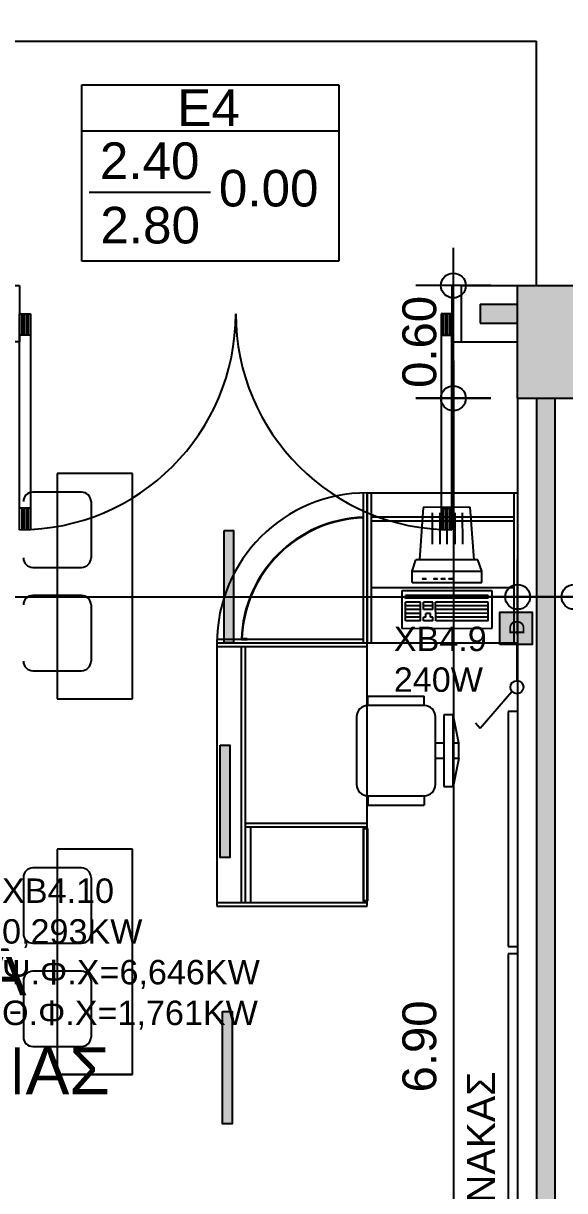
# Model space of a CAD drawing. Header units: metres. Extents: x -11 to 85, y -301 to 135.
# Drawn here: x 40.94 to 43.82, y -33.31 to -27.1 of the extents above; entities that cross this region are included whole.
import ezdxf

# ---------------------------------------------------------------- set-up
doc = ezdxf.new("R2010")
doc.units = ezdxf.units.M
doc.header["$LTSCALE"] = 0.036
doc.header["$PDMODE"] = 2
for name, color, linetype in [('arxitek borofos', 252, 'Continuous'), ('DIMBLK', 252, 'Continuous'), ('Epipla', 252, 'Continuous'), ('hatch color', 252, 'Continuous'), ('HLEK_FL001_SYMBOLS', 230, 'Continuous'), ('KYKLOFORHTES', 152, 'Continuous'), ('Parathira', 252, 'Continuous')]:
    doc.layers.add(name, color=color, linetype=linetype)
doc.styles.add('COMU-N', font='arial.ttf')
doc.styles.get("Standard").update_dxf_attribs({"font": 'arial.ttf'})
doc.dimstyles.new('CADWDOT', dxfattribs={"dimscale": 0.1, "dimtxt": 1.8, "dimasz": 0.08, "dimexe": 2, "dimexo": 0, "dimgap": 0.09, "dimtad": 0, "dimrnd": 0.001, "dimzin": 0, "dimdsep": 46, "dimtxsty": 'Standard', "dimblk1": 'ARTDIM', "dimblk2": 'ARTDIM', "dimsah": 1, "dimcen": 0.09, "dimdle": 0.05, "dimse1": 1, "dimse2": 1, "dimadec": 0, "dimazin": 0, "dimtfac": 1, "dimtmove": 0, "dimatfit": 3, "dimldrblk": 'ARTDIM', "dimfxl": 2, "dimtvp": 0.9999, "dimtolj": 1, "dimtzin": 0, "dimarcsym": 0})

# ---------------------------------------------------------------- blocks, each defined once
blk = doc.blocks.new('ARTDIM')
at = {"layer": 'DIMBLK'}
for p, q in [((0, -24.9975), (0, 24.9975)), ((-24.9975, 0), (24.9975, 0))]:
    blk.add_line(p, q, dxfattribs=at)
blk.add_circle((0, 0), 8.25, dxfattribs=at)
blk = doc.blocks.new('*D872')
at = {"layer": 'arxitek borofos', "color": 0, "lineweight": -2}
blk.add_line((36.8317, -30.1503), (43.5657, -30.1503), dxfattribs=at)
at = {"layer": 'Defpoints', "color": 0, "transparency": 16777216}
for p in [(36.8237, -29.493), (43.5737, -29.493), (43.5737, -30.1503)]:
    blk.add_point(p, dxfattribs=at)
at = {"layer": 'arxitek borofos', "color": 0, "lineweight": -2, "xscale": 0.008, "yscale": 0.008, "zscale": 0.008, "rotation": 180}
blk.add_blockref('ARTDIM', (36.8237, -30.1503), dxfattribs=at)
at = {"layer": 'arxitek borofos', "color": 0, "lineweight": -2, "xscale": 0.008, "yscale": 0.008, "zscale": 0.008}
blk.add_blockref('ARTDIM', (43.5737, -30.1503), dxfattribs=at)
at = {"layer": 'arxitek borofos', "color": 0, "insert": (40.1987, -29.9703), "char_height": 0.18, "attachment_point": 5}
blk.add_mtext('\\A1;6.75', dxfattribs=at)
blk = doc.blocks.new('*D873')
at = {"layer": 'arxitek borofos', "color": 0, "lineweight": -2}
for p, q in [((43.5817, -30.1503), (43.8657, -30.1503)), ((43.8737, -30.1503), (44.4483, -30.1503))]:
    blk.add_line(p, q, dxfattribs=at)
at = {"layer": 'Defpoints', "color": 0, "transparency": 16777216}
for p in [(43.5737, -29.093), (43.8737, -29.093), (43.8737, -30.1503)]:
    blk.add_point(p, dxfattribs=at)
at = {"layer": 'arxitek borofos', "color": 0, "lineweight": -2, "xscale": 0.008, "yscale": 0.008, "zscale": 0.008, "rotation": 180}
blk.add_blockref('ARTDIM', (43.5737, -30.1503), dxfattribs=at)
at = {"layer": 'arxitek borofos', "color": 0, "lineweight": -2, "xscale": 0.008, "yscale": 0.008, "zscale": 0.008}
blk.add_blockref('ARTDIM', (43.8737, -30.1503), dxfattribs=at)
at = {"layer": 'arxitek borofos', "color": 0, "insert": (44.165, -29.9703), "char_height": 0.18, "attachment_point": 5}
blk.add_mtext('\\A1;0.30', dxfattribs=at)
blk = doc.blocks.new('*D874')
at = {"layer": 'arxitek borofos', "color": 0, "lineweight": -2}
blk.add_line((43.8817, -30.1503), (47.4657, -30.1503), dxfattribs=at)
at = {"layer": 'Defpoints', "color": 0, "transparency": 16777216}
for p in [(43.8737, -29.093), (47.4737, -29.243), (47.4737, -30.1503)]:
    blk.add_point(p, dxfattribs=at)
at = {"layer": 'arxitek borofos', "color": 0, "lineweight": -2, "xscale": 0.008, "yscale": 0.008, "zscale": 0.008, "rotation": 180}
blk.add_blockref('ARTDIM', (43.8737, -30.1503), dxfattribs=at)
at = {"layer": 'arxitek borofos', "color": 0, "lineweight": -2, "xscale": 0.008, "yscale": 0.008, "zscale": 0.008}
blk.add_blockref('ARTDIM', (47.4737, -30.1503), dxfattribs=at)
at = {"layer": 'arxitek borofos', "color": 0, "insert": (45.6737, -29.9703), "char_height": 0.18, "attachment_point": 5}
blk.add_mtext('\\A1;3.60', dxfattribs=at)
blk = doc.blocks.new('*D901')
at = {"layer": 'arxitek borofos', "color": 0, "lineweight": -2}
blk.add_line((43.2318, -29.085), (43.2318, -28.501), dxfattribs=at)
at = {"layer": 'Defpoints', "color": 0, "transparency": 16777216}
for p in [(43.2318, -28.493), (43.5737, -28.493), (43.5737, -29.093)]:
    blk.add_point(p, dxfattribs=at)
at = {"layer": 'arxitek borofos', "color": 0, "lineweight": -2, "xscale": 0.008, "yscale": 0.008, "zscale": 0.008}
for p, rotation in [((43.2318, -28.493), 90), ((43.2318, -29.093), 270)]:
    blk.add_blockref('ARTDIM', p, dxfattribs=dict(at, rotation=rotation))
at = {"layer": 'arxitek borofos', "color": 0, "insert": (43.0518, -28.793), "char_height": 0.18, "attachment_point": 5, "rotation": 90}
blk.add_mtext('\\A1;0.60', dxfattribs=at)
blk = doc.blocks.new('*D902')
at = {"layer": 'arxitek borofos', "color": 0, "lineweight": -2}
blk.add_line((43.2318, -29.101), (43.2318, -35.985), dxfattribs=at)
at = {"layer": 'Defpoints', "color": 0, "transparency": 16777216}
for p in [(43.5737, -29.093), (43.2318, -35.993), (43.5737, -35.993)]:
    blk.add_point(p, dxfattribs=at)
at = {"layer": 'arxitek borofos', "color": 0, "lineweight": -2, "xscale": 0.008, "yscale": 0.008, "zscale": 0.008}
for p, rotation in [((43.2318, -29.093), 90), ((43.2318, -35.993), 270)]:
    blk.add_blockref('ARTDIM', p, dxfattribs=dict(at, rotation=rotation))
at = {"layer": 'arxitek borofos', "color": 0, "insert": (43.0518, -32.543), "char_height": 0.18, "attachment_point": 5, "rotation": 90}
blk.add_mtext('\\A1;6.90', dxfattribs=at)
blk = doc.blocks.new('A$C46B55638')
at = {"layer": 'Epipla'}
for p in [(22.1, 1.3), (28.9, 0)]:
    blk.add_line(p, (28.9, 1.3), dxfattribs=at)
blk = doc.blocks.new('A$C75A87503')
at = {"layer": 'Parathira'}
for p, q in [((-2.4, 0), (-2.35, 0)), ((-2.35, 0), (-2.35, -0.3)), ((0, 0), (-0.05, 0)), ((-0.05, 0), (-0.05, -0.3)), ((-2.35, -0.15), (-2.2925, -0.15)), ((-2.35, -1.3), (-2.35, -0.15)), ((-2.3385, -0.15), (-2.3385, -0.265)), ((-2.327, -0.15), (-2.327, -0.265)), ((-2.3155, -0.15), (-2.3155, -0.265)), ((-2.304, -0.15), (-2.304, -0.265)), ((-2.2925, -0.15), (-2.2925, -1.2986)), ((-0.1075, -0.15), (-0.1075, -1.2986)), ((-0.05, -0.15), (-0.1075, -0.15)), ((-0.096, -0.15), (-0.096, -0.265)), ((-0.0845, -0.15), (-0.0845, -0.265)), ((-0.073, -0.15), (-0.073, -0.265)), ((-0.0615, -0.15), (-0.0615, -0.265)), ((-0.05, -1.3), (-0.05, -0.15)), ((-2.35, -0.3), (-2.4, -0.3)), ((-2.2925, -0.265), (-2.35, -0.265)), ((-0.1075, -0.265), (-0.05, -0.265)), ((-0.05, -0.3), (0, -0.3)), ((-2.2925, -1.185), (-2.35, -1.185)), ((-2.3385, -1.185), (-2.3385, -1.2999)), ((-2.327, -1.185), (-2.327, -1.2998)), ((-2.3155, -1.185), (-2.3155, -1.2995)), ((-2.304, -1.185), (-2.304, -1.2991)), ((-0.1075, -1.185), (-0.05, -1.185)), ((-0.096, -1.185), (-0.096, -1.2991)), ((-0.0845, -1.185), (-0.0845, -1.2995)), ((-0.073, -1.185), (-0.073, -1.2998)), ((-0.0615, -1.185), (-0.0615, -1.2999))]:
    blk.add_line(p, q, dxfattribs=at)
for centre, start, end in [((-2.35, -0.15), 270, 0), ((-0.05, -0.15), 180, 270)]:
    blk.add_arc(centre, 1.15, start, end, dxfattribs=at)
blk = doc.blocks.new('*D972')
at = {"layer": 'arxitek borofos', "color": 0, "lineweight": -2}
blk.add_line((44.4234, -28.485), (44.4234, -27.001), dxfattribs=at)
at = {"layer": 'Defpoints', "color": 0, "transparency": 16777216}
for p in [(36.6737, -26.993), (44.4234, -26.993), (36.6737, -28.493)]:
    blk.add_point(p, dxfattribs=at)
at = {"layer": 'arxitek borofos', "color": 0, "lineweight": -2, "xscale": 0.008, "yscale": 0.008, "zscale": 0.008}
for p, rotation in [((44.4234, -26.993), 90), ((44.4234, -28.493), 270)]:
    blk.add_blockref('ARTDIM', p, dxfattribs=dict(at, rotation=rotation))
at = {"layer": 'arxitek borofos', "color": 0, "insert": (44.2434, -27.743), "char_height": 0.18, "attachment_point": 5, "rotation": 90}
blk.add_mtext('\\A1;1.50', dxfattribs=at)
blk = doc.blocks.new('gJ6_a1')
at = {"linetype": 'Continuous'}
for p, q in [((-0.2193, 0.2297), (-0.191, 0.2541)), ((-0.024, 0.0608), (-0.2193, 0.2297))]:
    blk.add_line(p, q, dxfattribs=at)
blk.add_circle((-0.0005, 0.0343), 0.0349, dxfattribs=at)
blk = doc.blocks.new('dimmer')
at = {"layer": 'HLEK_FL001_SYMBOLS'}
blk.add_hatch(color=11, dxfattribs=at).paths.add_polyline_path([(2263.7579, 1291.6993), (2263.5429, 1291.6993), (2263.5429, 1291.4844), (2263.7579, 1291.4844)])
blk.add_lwpolyline([(2263.5429, 1291.6993), (2263.7579, 1291.6993), (2263.7579, 1291.4844), (2263.5429, 1291.4844)], close=True, dxfattribs=at)
blk.add_text('D', height=0.1, dxfattribs=at).set_placement((2263.6057, 1291.5361))
blk = doc.blocks.new('dimmer1')
at = {"layer": 'HLEK_FL001_SYMBOLS'}
blk.add_line((2318.1609, 1255.9928), (2317.9681, 1255.9928), dxfattribs=at)
at = {"layer": 'HLEK_FL001_SYMBOLS', "xscale": 0.8000000000000114, "yscale": 0.8000000000000114, "zscale": 0.8000000000000114}
blk.add_blockref('dimmer', (507.3271, 222.7235), dxfattribs=at)
blk = doc.blocks.new('led 23W')
at = {"layer": 'hatch color'}
blk.add_hatch(color=181, dxfattribs=at).paths.add_polyline_path([(101.2388, -6.7734), (101.2388, -6.7234), (101.8376, -6.7234), (101.8376, -6.7734)])
at = {"layer": 'HLEK_FL001_SYMBOLS'}
blk.add_lwpolyline([(101.2388, -6.7734), (101.2388, -6.7234), (101.8376, -6.7234), (101.8376, -6.7734)], close=True, dxfattribs=at)

msp = doc.modelspace()

# ---------------------------------------------------------------- hatches: boundary and pattern name
at = {"layer": 'arxitek borofos'}
for points in [[(43.5737, -28.493), (43.5737, -29.093), (43.8737, -29.093), (43.8737, -28.793), (47.4737, -28.793), (47.4737, -29.093), (47.7737, -29.093), (47.7737, -28.493)], [(43.5737, -28.593), (43.3737, -28.593), (43.3737, -28.693), (43.5737, -28.693)], [(43.7737, -29.093), (43.6737, -29.093), (43.6737, -36.093), (43.3237, -36.093), (43.3237, -36.193), (43.6737, -36.193), (43.6737, -36.4836), (43.7737, -36.4836)]]:
    msp.add_hatch(color=256, dxfattribs=at).paths.add_polyline_path(points)

# ---------------------------------------------------------------- linework, layer by layer
for p, q in [((41.2552, -28.363), (41.2552, -27.4254)), ((41.2552, -27.4254), (42.6225, -27.4254)), ((42.6225, -27.4254), (42.6225, -28.363)), ((42.6225, -27.6711), (41.2552, -27.6711)), ((41.2942, -27.9966), (41.9401, -27.9966)), ((42.6225, -28.363), (41.2552, -28.363)), ((43.2737, -28.493), (43.2737, -28.793)), ((43.2737, -28.493), (43.5737, -28.493)), ((43.5737, -28.493), (47.7737, -28.493)), ((43.5737, -29.093), (43.5737, -28.493)), ((43.3737, -28.593), (43.5737, -28.593)), ((43.3737, -28.593), (43.3737, -28.693)), ((43.3737, -28.693), (43.5737, -28.693)), ((43.2737, -28.793), (43.5737, -28.793)), ((43.5737, -29.093), (43.8737, -29.093)), ((43.5737, -29.093), (43.5737, -35.993)), ((43.6737, -29.093), (43.6737, -36.093)), ((43.7737, -36.4836), (43.7737, -29.093)), ((41.5237, -29.493), (41.1237, -29.493)), ((41.1237, -29.493), (41.1237, -30.693)), ((41.5237, -30.693), (41.5237, -29.493)), ((41.2537, -29.593), (40.9937, -29.593)), ((42.7537, -30.3962), (42.7537, -29.5962)), ((42.7737, -29.5962), (42.7737, -30.3962)), ((42.7737, -29.5962), (43.5737, -29.5962)), ((42.7737, -30.3962), (42.7737, -29.5962)), ((42.7937, -29.5962), (42.7937, -30.3962)), ((43.5537, -29.5962), (43.5537, -30.3962)), ((43.5737, -29.5962), (43.5737, -30.3962)), ((41.3037, -29.643), (41.3037, -29.943)), ((43.0718, -29.6738), (43.0522, -29.9538)), ((43.3218, -29.6734), (43.0718, -29.6738)), ((43.3422, -29.9534), (43.3218, -29.6734)), ((42.7937, -29.7246), (43.5537, -29.7246)), ((42.7937, -29.746), (43.5537, -29.746)), ((40.9937, -29.993), (41.2537, -29.993)), ((43.0123, -30.0139), (43.0322, -29.9538)), ((43.3622, -29.9534), (43.0322, -29.9538)), ((43.3823, -30.0133), (43.3622, -29.9534)), ((43.0123, -30.0139), (43.3823, -30.0133)), ((43.0124, -30.0739), (43.0123, -30.0139)), ((43.3824, -30.0733), (43.3823, -30.0133)), ((43.5537, -30.1015), (42.7937, -30.1015)), ((43.4372, -30.1174), (42.9572, -30.1181)), ((42.9572, -30.1181), (42.9575, -30.3181)), ((43.0124, -30.0739), (43.3824, -30.0733)), ((43.4375, -30.3174), (43.4372, -30.1174)), ((41.2537, -30.143), (40.9937, -30.143)), ((41.3037, -30.193), (41.3037, -30.493)), ((43.4173, -30.1424, 0.0001), (42.9773, -30.1431, 0.0001)), ((42.9773, -30.1581, 0.0001), (42.9773, -30.1431, 0.0001)), ((43.4173, -30.1574, 0.0001), (42.9773, -30.1581, 0.0001)), ((43.0573, -30.1779, 0.0001), (42.9773, -30.1781, 0.0001)), ((42.9775, -30.2781, 0.0001), (42.9773, -30.1781, 0.0001)), ((43.0575, -30.2779, 0.0001), (43.0573, -30.1779, 0.0001)), ((43.0724, -30.2179, 0.0001), (43.0723, -30.1779, 0.0001)), ((43.1223, -30.1779, 0.0001), (43.0723, -30.1779, 0.0001)), ((43.1224, -30.2179, 0.0001), (43.1223, -30.1779, 0.0001)), ((43.4173, -30.1774, 0.0001), (43.1373, -30.1778, 0.0001)), ((43.1375, -30.2778, 0.0001), (43.1373, -30.1778, 0.0001)), ((43.4173, -30.1574, 0.0001), (43.4173, -30.1424, 0.0001)), ((43.4175, -30.2774, 0.0001), (43.4173, -30.1774, 0.0001)), ((43.0574, -30.1979, 0.0001), (42.9774, -30.1981, 0.0001)), ((43.0574, -30.2179, 0.0001), (42.9774, -30.2181, 0.0001)), ((43.0574, -30.2379, 0.0001), (42.9774, -30.2381, 0.0001)), ((43.1224, -30.1979, 0.0001), (43.0724, -30.1979, 0.0001)), ((43.1224, -30.2179, 0.0001), (43.0724, -30.2179, 0.0001)), ((43.0849, -30.2579, 0.0001), (43.0849, -30.2379, 0.0001)), ((43.1099, -30.2379, 0.0001), (43.0849, -30.2379, 0.0001)), ((43.1099, -30.2579, 0.0001), (43.1099, -30.2379, 0.0001)), ((43.4174, -30.1974, 0.0001), (43.1374, -30.1978, 0.0001)), ((43.4174, -30.2174, 0.0001), (43.1374, -30.2178, 0.0001)), ((43.4174, -30.2374, 0.0001), (43.1374, -30.2378, 0.0001)), ((43.4174, -30.2574, 0.0001), (43.1374, -30.2578, 0.0001)), ((42.9575, -30.3181), (43.4375, -30.3174)), ((43.0574, -30.2579, 0.0001), (42.9774, -30.2581, 0.0001)), ((43.0575, -30.2779, 0.0001), (42.9775, -30.2781, 0.0001)), ((43.0849, -30.2579, 0.0001), (43.0724, -30.2579, 0.0001)), ((43.0725, -30.2779, 0.0001), (43.0724, -30.2579, 0.0001)), ((43.1225, -30.2779, 0.0001), (43.0725, -30.2779, 0.0001)), ((43.1224, -30.2579, 0.0001), (43.1099, -30.2579, 0.0001)), ((43.1225, -30.2779, 0.0001), (43.1224, -30.2579, 0.0001)), ((43.4175, -30.2774, 0.0001), (43.1375, -30.2778, 0.0001)), ((42.7537, -30.3762), (41.9737, -30.3762)), ((42.104, -30.3762), (42.134, -30.3762)), ((42.134, -30.3732), (42.1071, -30.3732)), ((42.134, -30.3762), (42.134, -30.3732)), ((42.7737, -30.3962), (41.9737, -30.3962)), ((42.7737, -30.3962), (41.9737, -30.3962)), ((41.9737, -30.3962), (41.9737, -31.7962)), ((42.7737, -30.4162), (41.9737, -30.4162)), ((42.1021, -30.4162), (42.1021, -31.7762)), ((42.1235, -30.4162), (42.1235, -31.7762)), ((43.5737, -30.3962), (42.7737, -30.3962)), ((42.7737, -31.7962), (42.7737, -30.3962)), ((40.9937, -30.543), (41.2537, -30.543)), ((42.7761, -30.7286), (42.7761, -30.6786)), ((42.7761, -30.6786), (43.0761, -30.6786)), ((43.0761, -30.7286), (43.0761, -30.6786)), ((41.1237, -30.693), (41.5237, -30.693)), ((43.0761, -30.7286), (42.7761, -30.7286)), ((42.7161, -30.7886), (42.7161, -31.1486)), ((43.1361, -31.1486), (43.1361, -30.7886)), ((43.1801, -30.7786), (43.1801, -31.1586)), ((43.2301, -30.7786), (43.1801, -30.7786)), ((43.2601, -30.9286), (43.2301, -30.7786)), ((43.2301, -31.1586), (43.2301, -30.7786)), ((43.5737, -30.7605), (43.5237, -30.7605)), ((43.5237, -30.7605), (43.5237, -32.0105)), ((43.1801, -30.9286), (43.1361, -30.9286)), ((43.2601, -30.9286), (43.2301, -30.9286)), ((43.2601, -31.0086), (43.2601, -30.9286)), ((43.1361, -31.0086), (43.1801, -31.0086)), ((43.2301, -31.0086), (43.2601, -31.0086)), ((43.2601, -31.0086), (43.2301, -31.1586)), ((43.1801, -31.1586), (43.2301, -31.1586)), ((42.7761, -31.2086), (42.7761, -31.2586)), ((42.7761, -31.2086), (43.0761, -31.2086)), ((43.0761, -31.2086), (43.0761, -31.2586)), ((42.7761, -31.2586), (43.0761, -31.2586)), ((42.7738, -31.3565), (42.1235, -31.3565)), ((42.7738, -31.3761), (42.1235, -31.3761)), ((42.1526, -31.3761), (42.1526, -31.7762)), ((42.7537, -31.3761), (42.7537, -31.7762)), ((42.7738, -31.3761), (42.7738, -31.3565)), ((42.7537, -31.7672), (42.7537, -31.3822)), ((42.7537, -31.3822), (42.7739, -31.3822)), ((42.7739, -31.3822), (42.7739, -31.7672)), ((41.5237, -31.493), (41.1237, -31.493)), ((41.1237, -31.493), (41.1237, -32.693)), ((41.5237, -32.693), (41.5237, -31.493)), ((41.2537, -31.593), (40.9937, -31.593)), ((40.9437, -31.643), (40.9437, -31.943)), ((41.3037, -31.643), (41.3037, -31.943)), ((41.9737, -31.7762), (42.7737, -31.7762)), ((41.9737, -31.7962), (42.7737, -31.7962)), ((42.7739, -31.7672), (42.7537, -31.7672)), ((40.9937, -31.993), (41.2537, -31.993)), ((43.5237, -32.0105), (43.5737, -32.0105)), ((43.5737, -32.0505), (43.5237, -32.0505)), ((43.5237, -32.0505), (43.5237, -34.5505)), ((41.2537, -32.143), (40.9937, -32.143)), ((40.9437, -32.193), (40.9437, -32.493)), ((41.3037, -32.193), (41.3037, -32.493)), ((40.9937, -32.543), (41.2537, -32.543)), ((41.5237, -32.693), (41.1237, -32.693)), ((41.1237, -32.693), (41.5237, -32.693))]:
    msp.add_line(p, q, dxfattribs=at)
at = {"layer": 'arxitek borofos', "extrusion": (-0.000254389, 0.17579, 0.984428)}
for p, q in [((43.1187, -29.7028, 0.2954), (43.1197, -29.8702, 0.3253)), ((43.1588, -29.7028, 0.2954), (43.1598, -29.8701, 0.3253)), ((43.1955, -29.702, 0.2951), (43.1966, -29.8693, 0.325)), ((43.239, -29.7027, 0.2954), (43.24, -29.87, 0.3253)), ((43.2791, -29.7026, 0.2954), (43.2801, -29.87, 0.3253))]:
    msp.add_line(p, q, dxfattribs=at)
at = {"layer": 'arxitek borofos'}
for centre, radius, start, end in [((40.9937, -29.643), 0.05, 90, 180), ((41.2537, -29.643), 0.05, 0, 90), ((42.7737, -30.3962), 0.8, 90, 180), ((42.7737, -30.3962), 0.67, 91.71058, 178.28942), ((42.7737, -30.3962), 0.667, 91.97611, 178.28942), ((40.9937, -29.943), 0.05, 180, 270), ((41.2537, -29.943), 0.05, 270, 0), ((40.9937, -30.193), 0.05, 90, 180), ((41.2537, -30.193), 0.05, 0, 90), ((40.9937, -30.493), 0.05, 180, 270), ((41.2537, -30.493), 0.05, 270, 0), ((42.7761, -30.7886), 0.06, 90, 180), ((43.0761, -30.7886), 0.06, 360, 90), ((42.7761, -31.1486), 0.06, 180, 270), ((43.0761, -31.1486), 0.06, 270, 0), ((40.9937, -31.643), 0.05, 90, 180), ((41.2537, -31.643), 0.05, 0, 90), ((40.9937, -31.943), 0.05, 180, 270), ((41.2537, -31.943), 0.05, 270, 0), ((40.9937, -32.193), 0.05, 90, 180), ((41.2537, -32.193), 0.05, 0, 90), ((40.9937, -32.493), 0.05, 180, 270), ((41.2537, -32.493), 0.05, 270, 0)]:
    msp.add_arc(centre, radius, start, end, dxfattribs=at)
for points in [[(43.0872, -30.0535, 0.03), (43.0672, -30.0536, 0.03), (43.0672, -30.0536, 0.015), (43.0872, -30.0535, 0.015)], [(43.1472, -30.0534, 0.03), (43.1272, -30.0535, 0.03), (43.1272, -30.0535, 0.015), (43.1472, -30.0534, 0.015)], [(43.1872, -30.0534, 0.03), (43.1672, -30.0534, 0.03), (43.1672, -30.0534, 0.015), (43.1872, -30.0534, 0.015)], [(43.2272, -30.0533, 0.03), (43.2072, -30.0534, 0.03), (43.2072, -30.0534, 0.015), (43.2272, -30.0533, 0.015)]]:
    msp.add_3dface(points, dxfattribs=at)

# ---------------------------------------------------------------- block references
for name, p in [('A$C46B55638', (14.7737, -28.493)), ('A$C75A87503', (43.2737, -28.493))]:
    msp.add_blockref(name, p, dxfattribs=at)
at = {"layer": 'HLEK_FL001_SYMBOLS', "rotation": 90}
for name, p in [('dimmer1', (1299.5616, -2348.5645)), ('gJ6_a1', (43.6041, -30.6307))]:
    msp.add_blockref(name, p, dxfattribs=at)
at = {"layer": 'KYKLOFORHTES', "rotation": 270}
for p in [(48.786, 71.442), (48.7649, 70.3001), (48.7775, 68.8819)]:
    msp.add_blockref('led 23W', p, dxfattribs=at)

# ---------------------------------------------------------------- texts
at = {"layer": 'arxitek borofos', "style": 'COMU-N'}
for s, height, p in [('E4', 0.195, (41.7625, -27.6438)), ('2.40', 0.195, (41.3508, -27.9261)), ('0.00', 0.195, (41.984, -28.0723)), ('2.80', 0.195, (41.3532, -28.2691)), ('ΑΙΘΟΥΣΑ ', 0.25, (39.4057, -32.2712)), ('ΔΙΔΑΣΚΑΛΙΑΣ', 0.25, (39.1471, -32.7973))]:
    msp.add_text(s, height=height, dxfattribs=at).set_placement(p)
at = {"layer": 'arxitek borofos', "linetype": 'Continuous'}
msp.add_text('ΠΙΝΑΚΑΣ', height=0.15, rotation=90, dxfattribs=at).set_placement((43.4534, -33.5861))
at = {"layer": 'HLEK_FL001_SYMBOLS', "char_height": 0.13, "attachment_point": 1, "style": 'COMU-N'}
for s, width, insert in [('ΧΒ4.9\\P240W', 1.4, (42.9148, -30.3088)), ('XB4.10\\P0,293KW\\PΨ.Φ.Χ=6,646KW\\PΘ.Φ.Χ=1,761ΚW', 1.75, (40.8304, -31.649))]:
    msp.add_mtext_dynamic_manual_height_columns(s, width=width, gutter_width=0.65, heights=[0], dxfattribs=dict(at, insert=insert))

# ---------------------------------------------------------------- dimensions: what is measured, and where the dimension line sits
at = {"layer": 'arxitek borofos'}
for base, p1, p2, picture, middle in [((44.4234, -26.993), (36.6737, -28.493), (36.6737, -26.993), '*D972', (44.2434, -27.743)), ((43.2318, -28.493), (43.5737, -29.093), (43.5737, -28.493), '*D901', (43.0518, -28.793)), ((43.2318, -35.993), (43.5737, -29.093), (43.5737, -35.993), '*D902', (43.0518, -32.543))]:
    dim = msp.add_linear_dim(base=base, p1=p1, p2=p2, angle=90, dimstyle='CADWDOT', dxfattribs=at)
    dim.commit()
    dim.dimension.update_dxf_attribs({"geometry": picture, "text_midpoint": middle})
for base, p1, p2, picture, middle in [((43.8737, -30.1503), (43.5737, -29.093), (43.8737, -29.093), '*D873', (44.165, -29.9703)), ((47.4737, -30.1503), (43.8737, -29.093), (47.4737, -29.243), '*D874', (45.6737, -29.9703)), ((43.5737, -30.1503), (36.8237, -29.493), (43.5737, -29.493), '*D872', (40.1987, -29.9703))]:
    dim = msp.add_linear_dim(base=base, p1=p1, p2=p2, dimstyle='CADWDOT', dxfattribs=at)
    dim.commit()
    dim.dimension.update_dxf_attribs({"geometry": picture, "text_midpoint": middle})

doc.saveas('drawing.dxf')
